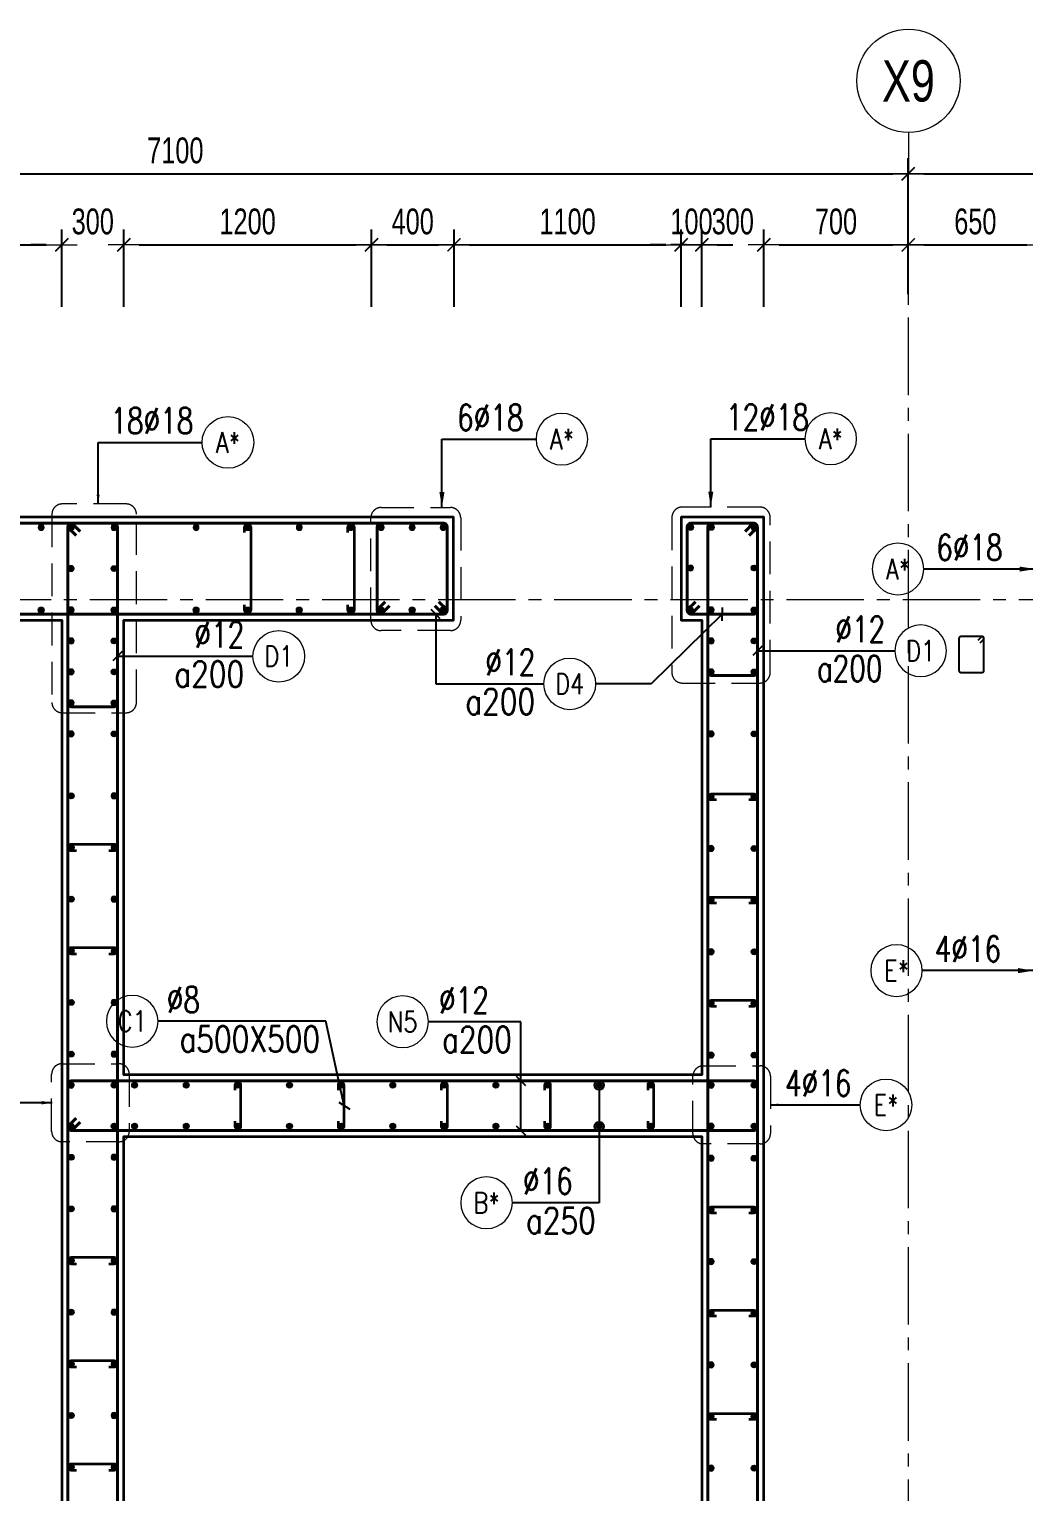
# Model space of a CAD drawing. Header units: millimetres. Extents: x 988833 to 1318015, y -9365 to 47591.
# Drawn here: x 1011726 to 1016543, y 8167 to 15248 of the extents above; entities that cross this region are included whole.
import ezdxf
from ezdxf.enums import TextEntityAlignment as Align

# ---------------------------------------------------------------- set-up
doc = ezdxf.new("R2010")
doc.units = ezdxf.units.MM
doc.header["$MEASUREMENT"] = 0
doc.linetypes.add('HIDDEN2', pattern=[4.7625, 3.175, -1.5875])
doc.linetypes.add('OF_Grid_1$0$CENTER2', pattern=[1.125, 0.75, -0.125, 0.125, -0.125])
doc.layers.get('0').update_dxf_attribs({"lineweight": 20})
doc.layers.get('Defpoints').update_dxf_attribs({"color": 151, "lineweight": 9})
for name, color, linetype, lineweight in [('KC-LEADER', 153, 'Continuous', 18), ('KC-THEP', 6, 'Continuous', 40), ('NDC_S_DIM', 1, 'Continuous', 15), ('NDC_S_HIDDEN', 8, 'HIDDEN2', 13), ('NDC_S_LEADER', 1, 'Continuous', 15), ('NDC_S_REBAR', 4, 'Continuous', 35), ('NDC_S_STIRRUP', 4, 'Continuous', 40), ('NDC_S_VN TEXT', 7, 'Continuous', 20), ('NDC_S_WALL', 6, 'Continuous', 35), ('OF_Grid_1$0$NDC_S_AXIS', 5, 'OF_Grid_1$0$CENTER2', 13), ('OF_Grid_1$0$NDC_S_SYMBOL', 1, 'Continuous', 15), ('OF_Grid_1$0$NDC_S_TEXT SYMBOL', 7, 'Continuous', 20)]:
    doc.layers.add(name, color=color, linetype=linetype, lineweight=lineweight)
doc.layers.add('Ligature', color=1, linetype='Continuous')
doc.styles.add('NDC_ARIAL', font='arial.ttf', dxfattribs={"width": 0.85})
doc.styles.add('NDC_DIM', font='', dxfattribs={"width": 0.75})
doc.styles.add('NDC_EN TXT', font='romans.shx', dxfattribs={"width": 0.8})
doc.styles.add('OF_Grid_1$0$NDC_ANNO', font='', dxfattribs={"width": 0.8})
doc.styles.get('NDC_DIM').set_extended_font_data('Dotum')
doc.styles.get('OF_Grid_1$0$NDC_ANNO').set_extended_font_data('Dotum')
doc.dimstyles.new('NDC_1-50', dxfattribs={"dimscale": 50, "dimtxt": 2.5, "dimasz": 1, "dimexe": 1.5, "dimexo": 0, "dimgap": 0.8, "dimtad": 1, "dimdec": 0, "dimdsep": 46, "dimtxsty": 'NDC_ARIAL', "dimblk": 'DIMMARK', "dimcen": 49999.938995, "dimdle": 1.5, "dimclrd": 1, "dimclre": 1, "dimclrt": 3, "dimadec": 0, "dimazin": 0, "dimtfac": 1, "dimtdec": 0, "dimtix": 1, "dimtmove": 2, "dimatfit": 3, "dimfxl": 1, "dimarcsym": 0})
doc.dimstyles.new('NDC_dim_25', dxfattribs={"dimscale": 25, "dimtxt": 2.5, "dimasz": 1.5, "dimexe": 1.5, "dimexo": 2.5, "dimgap": 1, "dimtad": 1, "dimdec": 0, "dimzin": 0, "dimdsep": 46, "dimtxsty": 'NDC_DIM', "dimblk": 'DIMMARK', "dimcen": 0.09, "dimdle": 1.2, "dimclrd": 1, "dimclre": 1, "dimclrt": 3, "dimadec": 0, "dimazin": 0, "dimtfac": 1, "dimtdec": 0, "dimtix": 1, "dimtofl": 0, "dimtmove": 0, "dimatfit": 3, "dimfxl": 6, "dimfxlon": 1, "dimtolj": 1, "dimtzin": 0, "dimarcsym": 0})
doc.dimstyles.new('NDC_dim_30', dxfattribs={"dimscale": 30, "dimtxt": 2.5, "dimasz": 1.5, "dimexe": 1.5, "dimexo": 2.5, "dimgap": 1, "dimtad": 1, "dimdec": 0, "dimzin": 0, "dimdsep": 46, "dimtxsty": 'NDC_DIM', "dimblk": 'DIMMARK', "dimcen": 0.09, "dimdle": 1.2, "dimclrd": 1, "dimclre": 1, "dimclrt": 3, "dimadec": 0, "dimazin": 0, "dimtfac": 1, "dimtdec": 0, "dimtix": 1, "dimtofl": 0, "dimtmove": 0, "dimatfit": 3, "dimfxl": 6, "dimfxlon": 1, "dimtolj": 1, "dimtzin": 0, "dimarcsym": 0})
doc.dimstyles.new('NDC_dim_50', dxfattribs={"dimscale": 50, "dimtxt": 2.5, "dimasz": 1.5, "dimexe": 1.5, "dimexo": 2.5, "dimgap": 1, "dimtad": 1, "dimdec": 0, "dimzin": 0, "dimdsep": 46, "dimtxsty": 'NDC_DIM', "dimblk": 'DIMMARK', "dimcen": 0.09, "dimdle": 1.2, "dimclrd": 1, "dimclre": 1, "dimclrt": 3, "dimadec": 0, "dimazin": 0, "dimtfac": 1, "dimtdec": 0, "dimtix": 1, "dimtofl": 0, "dimtmove": 0, "dimatfit": 3, "dimfxl": 6, "dimfxlon": 1, "dimtolj": 1, "dimtzin": 0, "dimarcsym": 0})

# ---------------------------------------------------------------- blocks, each defined once
blk = doc.blocks.new('THEP')
at = {"layer": 'KC-LEADER', "color": 6}
blk.add_circle((0, 0), 14, dxfattribs=at)
at = {"layer": 'KC-THEP'}
for p, q in [((-14, 0), (14, 0)), ((9.9, 9.9), (-9.9, -9.9)), ((-9.9, 9.9), (9.9, -9.9)), ((0, 14), (0, -14))]:
    blk.add_line(p, q, dxfattribs=at)
blk = doc.blocks.new('*U58')
at = {"layer": 'KC-THEP', "rotation": 9.66856443638095}
for p in [(0, 99.3), (0, -99.3)]:
    blk.add_blockref('THEP', p, dxfattribs=at)
blk = doc.blocks.new('*U59')
at = {"layer": 'NDC_S_HIDDEN', "color": 0, "linetype": 'ByBlock', "lineweight": -2, "transparency": 16777216}
for p in [(0, 0), (250, 0), (500, 0), (750, 0), (1000, 0), (1250, 0), (1500, 0), (1750, 0), (2000, 0), (2250, 0), (2500, 0)]:
    blk.add_blockref('*U58', p, dxfattribs=at)
blk = doc.blocks.new('*U64')
at = {"layer": 'NDC_S_REBAR'}
blk.add_lwpolyline([(-15, -75), (-15, -100, 1), (15, -100), (15, 100, 1), (-15, 100), (-15, 75)], format="xyb", dxfattribs=at)
blk = doc.blocks.new('*U65')
at = {"layer": 'NDC_S_HIDDEN', "color": 0, "linetype": 'ByBlock', "lineweight": -2, "transparency": 16777216}
for p in [(0, 0), (500, 0), (1000, 0), (1500, 0), (2000, 0)]:
    blk.add_blockref('*U64', p, dxfattribs=at)
blk = doc.blocks.new('DIMMARK')
at = {"layer": 'NDC_S_DIM', "color": 1}
blk.add_line((-1.5, 0), (1, 0), dxfattribs=at)
at = {"layer": 'NDC_S_DIM', "color": 2, "const_width": 0.1}
blk.add_lwpolyline([(-0.424, -0.424), (0.424, 0.424)], dxfattribs=at)
blk = doc.blocks.new('*U9')
blk.add_circle((2.5, 0), 2.5)
at = {"layer": 'NDC_S_VN TEXT', "color": 3, "style": 'NDC_EN TXT', "width": 0.75}
blk.add_attdef('DK2', text='', height=2.5, dxfattribs=at).set_placement((-0.85, 0.85), align=Align.RIGHT)
at = {"layer": 'NDC_S_VN TEXT', "color": 7, "style": 'NDC_EN TXT', "width": 0.8}
blk.add_attdef('SH3', text='', height=2, dxfattribs=at).set_placement((2.5, 0), align=Align.MIDDLE)
blk = doc.blocks.new('*U10')
blk.add_circle((2.5, 0), 2.5)
at = {"layer": 'NDC_S_VN TEXT', "color": 3, "style": 'NDC_EN TXT'}
for tag, width, p in [('DK2', 0.75, (-0.85, 0.85)), ('KC2', 0.8, (-0.85, -2.97))]:
    blk.add_attdef(tag, text='', height=2.5, dxfattribs=dict(at, width=width)).set_placement(p, align=Align.RIGHT)
at = {"layer": 'NDC_S_VN TEXT', "color": 7, "style": 'NDC_EN TXT', "width": 0.8}
blk.add_attdef('SH3', text='', height=2, dxfattribs=at).set_placement((2.5, 0), align=Align.MIDDLE)
blk = doc.blocks.new('*U13')
blk.add_circle((-2.5, 0), 2.5)
at = {"layer": 'NDC_S_VN TEXT', "color": 3, "style": 'NDC_EN TXT', "width": 0.75}
blk.add_attdef('DK1', (0.5, 0.85), '', height=2.5, dxfattribs=at)
at = {"layer": 'NDC_S_VN TEXT', "color": 7, "style": 'NDC_EN TXT', "width": 0.8}
blk.add_attdef('SH2', text='', height=2, dxfattribs=at).set_placement((-2.5, 0), align=Align.MIDDLE)
blk = doc.blocks.new('*U11')
blk.add_circle((-2.5, 0), 2.5)
at = {"layer": 'NDC_S_VN TEXT', "color": 3, "style": 'NDC_EN TXT', "width": 0.75}
for tag, p in [('DK1', (0.5, 0.85)), ('KC1', (0.5, -2.97))]:
    blk.add_attdef(tag, p, '', height=2.5, dxfattribs=at)
at = {"layer": 'NDC_S_VN TEXT', "color": 7, "style": 'NDC_EN TXT', "width": 0.8}
blk.add_attdef('SH2', text='', height=2, dxfattribs=at).set_placement((-2.5, 0), align=Align.MIDDLE)
blk = doc.blocks.new('*D307')
at = {"layer": 'Defpoints', "color": 0, "ltscale": 200, "transparency": 16777216}
for p in [(1011883.4, 14204.1), (1011883.4, 12386.3), (1009673.3, 12200.2)]:
    blk.add_point(p, dxfattribs=at)
at = {"layer": 'NDC_S_DIM', "color": 1, "lineweight": -2, "ltscale": 200, "transparency": 16777216}
for p, q in [((1009673.3, 13904.1), (1009673.3, 14279.1)), ((1011883.4, 13904.1), (1011883.4, 14279.1)), ((1009748.3, 14204.1), (1011808.4, 14204.1))]:
    blk.add_line(p, q, dxfattribs=at)
at = {"layer": 'NDC_S_DIM', "color": 1, "lineweight": -2, "ltscale": 200, "transparency": 16777216, "xscale": 75, "yscale": 75, "zscale": 75, "rotation": 180}
blk.add_blockref('DIMMARK', (1009673.3, 14204.1), dxfattribs=at)
at = {"layer": 'NDC_S_DIM', "color": 1, "lineweight": -2, "ltscale": 200, "transparency": 16777216, "xscale": 75, "yscale": 75, "zscale": 75}
blk.add_blockref('DIMMARK', (1011883.4, 14204.1), dxfattribs=at)
at = {"layer": 'NDC_S_DIM', "color": 3, "ltscale": 200, "transparency": 16777216, "insert": (1010778.4, 14316.7), "char_height": 125, "attachment_point": 5, "style": 'NDC_DIM'}
blk.add_mtext('\\A1;2210', dxfattribs=at)
blk = doc.blocks.new('*D308')
at = {"layer": 'Defpoints', "color": 0, "ltscale": 200, "transparency": 16777216}
for p in [(1012183.4, 14204.1), (1011883.4, 12386.3), (1012183.4, 12386.3)]:
    blk.add_point(p, dxfattribs=at)
at = {"layer": 'NDC_S_DIM', "color": 1, "lineweight": -2, "ltscale": 200, "transparency": 16777216}
for p, q in [((1011883.4, 13904.1), (1011883.4, 14279.1)), ((1012183.4, 13904.1), (1012183.4, 14279.1)), ((1011808.4, 14204.1), (1011733.4, 14204.1)), ((1012258.4, 14204.1), (1012333.4, 14204.1))]:
    blk.add_line(p, q, dxfattribs=at)
at = {"layer": 'NDC_S_DIM', "color": 1, "lineweight": -2, "ltscale": 200, "transparency": 16777216, "xscale": 75, "yscale": 75, "zscale": 75}
blk.add_blockref('DIMMARK', (1011883.4, 14204.1), dxfattribs=at)
at = {"layer": 'NDC_S_DIM', "color": 1, "lineweight": -2, "ltscale": 200, "transparency": 16777216, "xscale": 75, "yscale": 75, "zscale": 75, "rotation": 180}
blk.add_blockref('DIMMARK', (1012183.4, 14204.1), dxfattribs=at)
at = {"layer": 'NDC_S_DIM', "color": 3, "ltscale": 200, "transparency": 16777216, "insert": (1012033.4, 14316.7), "char_height": 125, "attachment_point": 5, "style": 'NDC_DIM'}
blk.add_mtext('\\A1;300', dxfattribs=at)
blk = doc.blocks.new('*D309')
at = {"layer": 'Defpoints', "color": 0, "ltscale": 200, "transparency": 16777216}
for p in [(1013383.1, 14204.1), (1013383.1, 12672.1), (1012183.4, 12386.3)]:
    blk.add_point(p, dxfattribs=at)
at = {"layer": 'NDC_S_DIM', "color": 1, "lineweight": -2, "ltscale": 200, "transparency": 16777216}
for p, q in [((1012183.4, 13904.1), (1012183.4, 14279.1)), ((1013383.1, 13904.1), (1013383.1, 14279.1)), ((1012258.4, 14204.1), (1013308.1, 14204.1))]:
    blk.add_line(p, q, dxfattribs=at)
at = {"layer": 'NDC_S_DIM', "color": 1, "lineweight": -2, "ltscale": 200, "transparency": 16777216, "xscale": 75, "yscale": 75, "zscale": 75, "rotation": 180}
blk.add_blockref('DIMMARK', (1012183.4, 14204.1), dxfattribs=at)
at = {"layer": 'NDC_S_DIM', "color": 1, "lineweight": -2, "ltscale": 200, "transparency": 16777216, "xscale": 75, "yscale": 75, "zscale": 75}
blk.add_blockref('DIMMARK', (1013383.1, 14204.1), dxfattribs=at)
at = {"layer": 'NDC_S_DIM', "color": 3, "ltscale": 200, "transparency": 16777216, "insert": (1012783.3, 14316.7), "char_height": 125, "attachment_point": 5, "style": 'NDC_DIM'}
blk.add_mtext('\\A1;1200', dxfattribs=at)
blk = doc.blocks.new('*D310')
at = {"layer": 'Defpoints', "color": 0, "ltscale": 200, "transparency": 16777216}
for p in [(1013783.1, 14204.1), (1013383.1, 12672.1), (1013783.1, 12636.3)]:
    blk.add_point(p, dxfattribs=at)
at = {"layer": 'NDC_S_DIM', "color": 1, "lineweight": -2, "ltscale": 200, "transparency": 16777216}
for p, q in [((1013383.1, 13904.1), (1013383.1, 14279.1)), ((1013783.1, 13904.1), (1013783.1, 14279.1)), ((1013458.1, 14204.1), (1013708.1, 14204.1))]:
    blk.add_line(p, q, dxfattribs=at)
at = {"layer": 'NDC_S_DIM', "color": 1, "lineweight": -2, "ltscale": 200, "transparency": 16777216, "xscale": 75, "yscale": 75, "zscale": 75, "rotation": 180}
blk.add_blockref('DIMMARK', (1013383.1, 14204.1), dxfattribs=at)
at = {"layer": 'NDC_S_DIM', "color": 1, "lineweight": -2, "ltscale": 200, "transparency": 16777216, "xscale": 75, "yscale": 75, "zscale": 75}
blk.add_blockref('DIMMARK', (1013783.1, 14204.1), dxfattribs=at)
at = {"layer": 'NDC_S_DIM', "color": 3, "ltscale": 200, "transparency": 16777216, "insert": (1013583.1, 14316.7), "char_height": 125, "attachment_point": 5, "style": 'NDC_DIM'}
blk.add_mtext('\\A1;400', dxfattribs=at)
blk = doc.blocks.new('*D311')
at = {"layer": 'Defpoints', "color": 0, "ltscale": 200, "transparency": 16777216}
for p in [(1014883.4, 14204.1), (1013783.1, 12636.3), (1014883.4, 12529.6)]:
    blk.add_point(p, dxfattribs=at)
at = {"layer": 'NDC_S_DIM', "color": 1, "lineweight": -2, "ltscale": 200, "transparency": 16777216}
for p, q in [((1013783.1, 13904.1), (1013783.1, 14279.1)), ((1014883.4, 13904.1), (1014883.4, 14279.1)), ((1013858.1, 14204.1), (1014808.4, 14204.1))]:
    blk.add_line(p, q, dxfattribs=at)
at = {"layer": 'NDC_S_DIM', "color": 1, "lineweight": -2, "ltscale": 200, "transparency": 16777216, "xscale": 75, "yscale": 75, "zscale": 75, "rotation": 180}
blk.add_blockref('DIMMARK', (1013783.1, 14204.1), dxfattribs=at)
at = {"layer": 'NDC_S_DIM', "color": 1, "lineweight": -2, "ltscale": 200, "transparency": 16777216, "xscale": 75, "yscale": 75, "zscale": 75}
blk.add_blockref('DIMMARK', (1014883.4, 14204.1), dxfattribs=at)
at = {"layer": 'NDC_S_DIM', "color": 3, "ltscale": 200, "transparency": 16777216, "insert": (1014333.3, 14316.7), "char_height": 125, "attachment_point": 5, "style": 'NDC_DIM'}
blk.add_mtext('\\A1;1100', dxfattribs=at)
blk = doc.blocks.new('*D312')
at = {"layer": 'Defpoints', "color": 0, "ltscale": 200, "transparency": 16777216}
for p in [(1014983.4, 14204.1), (1014883.4, 12529.6), (1014983.4, 12386.3)]:
    blk.add_point(p, dxfattribs=at)
at = {"layer": 'NDC_S_DIM', "color": 1, "lineweight": -2, "ltscale": 200, "transparency": 16777216}
for p, q in [((1014883.4, 13904.1), (1014883.4, 14279.1)), ((1014983.4, 13904.1), (1014983.4, 14279.1)), ((1014808.4, 14204.1), (1014733.4, 14204.1)), ((1015058.4, 14204.1), (1015133.4, 14204.1))]:
    blk.add_line(p, q, dxfattribs=at)
at = {"layer": 'NDC_S_DIM', "color": 1, "lineweight": -2, "ltscale": 200, "transparency": 16777216, "xscale": 75, "yscale": 75, "zscale": 75}
blk.add_blockref('DIMMARK', (1014883.4, 14204.1), dxfattribs=at)
at = {"layer": 'NDC_S_DIM', "color": 1, "lineweight": -2, "ltscale": 200, "transparency": 16777216, "xscale": 75, "yscale": 75, "zscale": 75, "rotation": 180}
blk.add_blockref('DIMMARK', (1014983.4, 14204.1), dxfattribs=at)
at = {"layer": 'NDC_S_DIM', "color": 3, "ltscale": 200, "transparency": 16777216, "insert": (1014933.4, 14316.7), "char_height": 125, "attachment_point": 5, "style": 'NDC_DIM'}
blk.add_mtext('\\A1;100', dxfattribs=at)
blk = doc.blocks.new('*D313')
at = {"layer": 'Defpoints', "color": 0, "ltscale": 200, "transparency": 16777216}
for p in [(1015283.4, 14204.1), (1014983.4, 12386.3), (1015283.4, 12386.3)]:
    blk.add_point(p, dxfattribs=at)
at = {"layer": 'NDC_S_DIM', "color": 1, "lineweight": -2, "ltscale": 200, "transparency": 16777216}
for p, q in [((1014983.4, 13904.1), (1014983.4, 14279.1)), ((1015283.4, 13904.1), (1015283.4, 14279.1)), ((1014908.4, 14204.1), (1014833.4, 14204.1)), ((1015358.4, 14204.1), (1015433.4, 14204.1))]:
    blk.add_line(p, q, dxfattribs=at)
at = {"layer": 'NDC_S_DIM', "color": 1, "lineweight": -2, "ltscale": 200, "transparency": 16777216, "xscale": 75, "yscale": 75, "zscale": 75}
blk.add_blockref('DIMMARK', (1014983.4, 14204.1), dxfattribs=at)
at = {"layer": 'NDC_S_DIM', "color": 1, "lineweight": -2, "ltscale": 200, "transparency": 16777216, "xscale": 75, "yscale": 75, "zscale": 75, "rotation": 180}
blk.add_blockref('DIMMARK', (1015283.4, 14204.1), dxfattribs=at)
at = {"layer": 'NDC_S_DIM', "color": 3, "ltscale": 200, "transparency": 16777216, "insert": (1015133.4, 14316.7), "char_height": 125, "attachment_point": 5, "style": 'NDC_DIM'}
blk.add_mtext('\\A1;300', dxfattribs=at)
blk = doc.blocks.new('*D321')
at = {"layer": 'Defpoints', "color": 0, "ltscale": 200, "transparency": 16777216}
for p in [(1015983.2, 14548.1), (1015983.2, 13840.4), (1008883.4, 13745.1)]:
    blk.add_point(p, dxfattribs=at)
at = {"layer": 'NDC_S_DIM', "color": 1, "lineweight": -2, "ltscale": 200, "transparency": 16777216}
for p, q in [((1008883.4, 14248.1), (1008883.4, 14623.1)), ((1015983.2, 14248.1), (1015983.2, 14623.1)), ((1008958.4, 14548.1), (1015908.2, 14548.1))]:
    blk.add_line(p, q, dxfattribs=at)
at = {"layer": 'NDC_S_DIM', "color": 1, "lineweight": -2, "ltscale": 200, "transparency": 16777216, "xscale": 75, "yscale": 75, "zscale": 75, "rotation": 180}
blk.add_blockref('DIMMARK', (1008883.4, 14548.1), dxfattribs=at)
at = {"layer": 'NDC_S_DIM', "color": 1, "lineweight": -2, "ltscale": 200, "transparency": 16777216, "xscale": 75, "yscale": 75, "zscale": 75}
blk.add_blockref('DIMMARK', (1015983.2, 14548.1), dxfattribs=at)
at = {"layer": 'NDC_S_DIM', "color": 3, "ltscale": 200, "transparency": 16777216, "insert": (1012433.3, 14660.6), "char_height": 125, "attachment_point": 5, "style": 'NDC_DIM'}
blk.add_mtext('\\A1;7100', dxfattribs=at)
blk = doc.blocks.new('*U56')
at = {"layer": 'OF_Grid_1$0$NDC_S_SYMBOL'}
blk.add_line((0, 5), (0, 9), dxfattribs=at)
blk.add_circle((0, 0), 5, dxfattribs=at)
at = {"layer": 'OF_Grid_1$0$NDC_S_TEXT SYMBOL', "color": 7, "style": 'OF_Grid_1$0$NDC_ANNO', "width": 0.8}
blk.add_attdef('GRID', text='', height=4, dxfattribs=at).set_placement((0, 0), align=Align.MIDDLE)
blk = doc.blocks.new('*D325')
at = {"layer": 'Defpoints', "color": 0, "ltscale": 200, "transparency": 16777216}
for p in [(1015983.2, 14204.1), (1015983.2, 13840.4), (1015283.4, 12386.3)]:
    blk.add_point(p, dxfattribs=at)
at = {"layer": 'NDC_S_DIM', "color": 1, "lineweight": -2, "ltscale": 200, "transparency": 16777216}
for p, q in [((1015283.4, 13904.1), (1015283.4, 14279.1)), ((1015983.2, 13965.4), (1015983.2, 14279.1)), ((1015358.4, 14204.1), (1015908.2, 14204.1))]:
    blk.add_line(p, q, dxfattribs=at)
at = {"layer": 'NDC_S_DIM', "color": 1, "lineweight": -2, "ltscale": 200, "transparency": 16777216, "xscale": 75, "yscale": 75, "zscale": 75, "rotation": 180}
blk.add_blockref('DIMMARK', (1015283.4, 14204.1), dxfattribs=at)
at = {"layer": 'NDC_S_DIM', "color": 1, "lineweight": -2, "ltscale": 200, "transparency": 16777216, "xscale": 75, "yscale": 75, "zscale": 75}
blk.add_blockref('DIMMARK', (1015983.2, 14204.1), dxfattribs=at)
at = {"layer": 'NDC_S_DIM', "color": 3, "ltscale": 200, "transparency": 16777216, "insert": (1015633.3, 14316.7), "char_height": 125, "attachment_point": 5, "style": 'NDC_DIM'}
blk.add_mtext('\\A1;700', dxfattribs=at)
blk = doc.blocks.new('*D326')
at = {"layer": 'Defpoints', "color": 0, "ltscale": 200, "transparency": 16777216}
for p in [(1016633.4, 14204.1), (1016633.4, 13910.7), (1015983.2, 13840.4)]:
    blk.add_point(p, dxfattribs=at)
at = {"layer": 'NDC_S_DIM', "color": 1, "lineweight": -2, "ltscale": 200, "transparency": 16777216}
for p, q in [((1015983.2, 13965.4), (1015983.2, 14279.1)), ((1016633.4, 14035.7), (1016633.4, 14279.1)), ((1016058.2, 14204.1), (1016558.4, 14204.1))]:
    blk.add_line(p, q, dxfattribs=at)
at = {"layer": 'NDC_S_DIM', "color": 1, "lineweight": -2, "ltscale": 200, "transparency": 16777216, "xscale": 75, "yscale": 75, "zscale": 75, "rotation": 180}
blk.add_blockref('DIMMARK', (1015983.2, 14204.1), dxfattribs=at)
at = {"layer": 'NDC_S_DIM', "color": 1, "lineweight": -2, "ltscale": 200, "transparency": 16777216, "xscale": 75, "yscale": 75, "zscale": 75}
blk.add_blockref('DIMMARK', (1016633.4, 14204.1), dxfattribs=at)
at = {"layer": 'NDC_S_DIM', "color": 3, "ltscale": 200, "transparency": 16777216, "insert": (1016308.3, 14316.7), "char_height": 125, "attachment_point": 5, "style": 'NDC_DIM'}
blk.add_mtext('\\A1;650', dxfattribs=at)
blk = doc.blocks.new('*D327')
at = {"layer": 'Defpoints', "color": 0, "ltscale": 200, "transparency": 16777216}
for p in [(1021283.2, 14548.1), (1015983.2, 13840.4), (1021283.2, 12886.3)]:
    blk.add_point(p, dxfattribs=at)
at = {"layer": 'NDC_S_DIM', "color": 1, "lineweight": -2, "ltscale": 200, "transparency": 16777216}
for p, q in [((1015983.2, 14248.1), (1015983.2, 14623.1)), ((1021283.2, 14248.1), (1021283.2, 14623.1)), ((1016058.2, 14548.1), (1021208.2, 14548.1))]:
    blk.add_line(p, q, dxfattribs=at)
at = {"layer": 'NDC_S_DIM', "color": 1, "lineweight": -2, "ltscale": 200, "transparency": 16777216, "xscale": 75, "yscale": 75, "zscale": 75, "rotation": 180}
blk.add_blockref('DIMMARK', (1015983.2, 14548.1), dxfattribs=at)
at = {"layer": 'NDC_S_DIM', "color": 1, "lineweight": -2, "ltscale": 200, "transparency": 16777216, "xscale": 75, "yscale": 75, "zscale": 75}
blk.add_blockref('DIMMARK', (1021283.2, 14548.1), dxfattribs=at)
at = {"layer": 'NDC_S_DIM', "color": 3, "ltscale": 200, "transparency": 16777216, "insert": (1018633.2, 14660.6), "char_height": 125, "attachment_point": 5, "style": 'NDC_DIM'}
blk.add_mtext('\\A1;5300', dxfattribs=at)

msp = doc.modelspace()

# ---------------------------------------------------------------- linework, layer by layer
at = {"layer": 'Ligature'}
msp.add_lwpolyline([(1016331.5, 12277.7), (1016347.5, 12293.7, 0.668179), (1016341.7, 12307.6), (1016237.1, 12307.6, 0.414214), (1016228.9, 12299.5), (1016228.9, 12142.4, 0.414214), (1016237.1, 12134.2), (1016341.7, 12134.2, 0.414214), (1016349.9, 12142.4), (1016349.9, 12299.5, 0.668179), (1016335.9, 12305.3), (1016320, 12289.3)], format="xyb", dxfattribs=at)
at = {"layer": 'NDC_S_HIDDEN', "ltscale": 50}
for points in [[(1012195, 12949.7), (1011885.6, 12949.7, 0.414214), (1011835.6, 12899.7), (1011835.6, 11988.8, 0.414214), (1011885.6, 11938.8), (1012195, 11938.8, 0.414214), (1012245, 11988.8), (1012245, 12899.7, 0.414214)], [(1013430.3, 12932.5), (1013765.5, 12932.5, -0.414214), (1013815.5, 12882.5), (1013815.5, 12386.3, -0.414214), (1013765.5, 12336.3), (1013430.3, 12336.3, -0.414214), (1013380.3, 12386.3), (1013380.3, 12882.5, -0.414214)], [(1015264.5, 12934.5), (1014888.5, 12934.5, 0.414214), (1014838.5, 12884.5), (1014838.5, 12132.7, 0.414214), (1014888.5, 12082.7), (1015264.5, 12082.7, 0.414214), (1015314.5, 12132.7), (1015314.5, 12884.5, 0.414214)], [(1011884.2, 10239.2), (1012160.1, 10239.2, -0.414214), (1012210.1, 10189.2), (1012210.1, 9911.7, -0.414214), (1012160.1, 9861.7), (1011884.2, 9861.7, -0.414214), (1011834.2, 9911.7), (1011834.2, 10189.2, -0.414214)], [(1014990.2, 10229), (1015266, 10229, -0.414214), (1015316, 10179), (1015316, 9901.4, -0.414214), (1015266, 9851.4), (1014990.2, 9851.4, -0.414214), (1014940.2, 9901.4), (1014940.2, 10179, -0.414214)]]:
    msp.add_lwpolyline(points, format="xyb", close=True, dxfattribs=at)
at = {"layer": 'NDC_S_REBAR'}
for points in [[(1012768.8, 12811.3), (1012768.8, 12836.3, -1), (1012798.8, 12836.3), (1012798.8, 12436.3, -1), (1012768.8, 12436.3), (1012768.8, 12461.3)], [(1013268.8, 12811.3), (1013268.8, 12836.3, -1), (1013298.8, 12836.3), (1013298.8, 12436.3, -1), (1013268.8, 12436.3), (1013268.8, 12461.3)], [(1015054.1, 11516.4), (1015029.1, 11516.4, -1), (1015029.1, 11546.4), (1015236.2, 11546.4, -1), (1015236.2, 11516.4), (1015211.2, 11516.4)], [(1012111.2, 11271.3), (1012136.2, 11271.3, 1), (1012136.2, 11301.3), (1011929.1, 11301.3, 1), (1011929.1, 11271.3), (1011954.1, 11271.3)], [(1015054.1, 11016.4), (1015029.1, 11016.4, -1), (1015029.1, 11046.4), (1015236.2, 11046.4, -1), (1015236.2, 11016.4), (1015211.2, 11016.4)], [(1012111.2, 10771.3), (1012136.2, 10771.3, 1), (1012136.2, 10801.3), (1011929.1, 10801.3, 1), (1011929.1, 10771.3), (1011954.1, 10771.3)], [(1015054.1, 10516.4), (1015029.1, 10516.4, -1), (1015029.1, 10546.4), (1015236.2, 10546.4, -1), (1015236.2, 10516.4), (1015211.2, 10516.4)], [(1015054.1, 9516.4), (1015029.1, 9516.4, -1), (1015029.1, 9546.4), (1015236.2, 9546.4, -1), (1015236.2, 9516.4), (1015211.2, 9516.4)], [(1012111.2, 9271.3), (1012136.2, 9271.3, 1), (1012136.2, 9301.3), (1011929.1, 9301.3, 1), (1011929.1, 9271.3), (1011954.1, 9271.3)], [(1015054.1, 9016.4), (1015029.1, 9016.4, -1), (1015029.1, 9046.4), (1015236.2, 9046.4, -1), (1015236.2, 9016.4), (1015211.2, 9016.4)], [(1012111.2, 8771.3), (1012136.2, 8771.3, 1), (1012136.2, 8801.3), (1011929.1, 8801.3, 1), (1011929.1, 8771.3), (1011954.1, 8771.3)], [(1015054.1, 8516.4), (1015029.1, 8516.4, -1), (1015029.1, 8546.4), (1015236.2, 8546.4, -1), (1015236.2, 8516.4), (1015211.2, 8516.4)], [(1012111.2, 8271.3), (1012136.2, 8271.3, 1), (1012136.2, 8301.3), (1011929.1, 8301.3, 1), (1011929.1, 8271.3), (1011954.1, 8271.3)]]:
    msp.add_lwpolyline(points, format="xyb", dxfattribs=at)
at = {"layer": 'NDC_S_STIRRUP'}
for points in [[(1013690.3, 12456.3), (1013730.3, 12416.3, 0.414214), (1013750.3, 12436.3), (1013750.3, 12836.3, 0.414214), (1013730.3, 12856.3), (1008932.6, 12856.3, 0.414214), (1008912.6, 12836.3), (1008912.6, 12436.3, 0.414214), (1008932.6, 12416.3), (1013730.3, 12416.3, 0.414214), (1013750.3, 12436.3), (1013710.3, 12476.3)], [(1011952.6, 576.3), (1011912.6, 536.3, 0.414214), (1011932.6, 516.3), (1012132.6, 516.3, 0.414214), (1012152.6, 536.3), (1012152.6, 12836.3, 0.414214), (1012132.6, 12856.3), (1011932.6, 12856.3, 0.414214), (1011912.6, 12836.3), (1011912.6, 536.3, 0.414214), (1011932.6, 516.3), (1011972.6, 556.3)], [(1011952.6, 12796.3), (1011912.6, 12836.3, -0.414214), (1011932.6, 12856.3), (1012132.6, 12856.3, -0.414214), (1012152.6, 12836.3), (1012152.6, 11987.7, -0.414214), (1012132.6, 11967.7), (1011932.6, 11967.7, -0.414214), (1011912.6, 11987.7), (1011912.6, 12836.3, -0.414214), (1011932.6, 12856.3), (1011972.6, 12816.3)], [(1013450.3, 12476.3), (1013410.3, 12436.3, 0.414214), (1013430.3, 12416.3), (1013730.3, 12416.3, 0.414214), (1013750.3, 12436.3), (1013750.3, 12836.3, 0.414214), (1013730.3, 12856.3), (1013430.3, 12856.3, 0.414214), (1013410.3, 12836.3), (1013410.3, 12436.3, 0.414214), (1013430.3, 12416.3), (1013470.3, 12456.3)], [(1014972.6, 12456.3), (1014932.6, 12416.3, -0.414214), (1014912.6, 12436.3), (1014912.6, 12836.3, -0.414214), (1014932.6, 12856.3), (1015232.6, 12856.3, -0.414214), (1015252.6, 12836.3), (1015252.6, 12436.3, -0.414214), (1015232.6, 12416.3), (1014932.6, 12416.3, -0.414214), (1014912.6, 12436.3), (1014952.6, 12476.3)], [(1015212.6, 12796.3), (1015252.6, 12836.3, 0.414214), (1015232.6, 12856.3), (1015032.6, 12856.3, 0.414214), (1015012.6, 12836.3), (1015012.6, 12138.9, 0.414214), (1015032.6, 12118.9), (1015232.6, 12118.9, 0.414214), (1015252.6, 12138.9), (1015252.6, 12836.3, 0.414214), (1015232.6, 12856.3), (1015192.6, 12816.3)], [(1015212.6, 576.3), (1015252.6, 536.3, -0.414214), (1015232.6, 516.3), (1015032.6, 516.3, -0.414214), (1015012.6, 536.3), (1015012.6, 12836.3, -0.414214), (1015032.6, 12856.3), (1015232.6, 12856.3, -0.414214), (1015252.6, 12836.3), (1015252.6, 536.3, -0.414214), (1015232.6, 516.3), (1015192.6, 556.3)], [(1011972.6, 9956.3), (1011932.6, 9916.3, -0.414214), (1011912.6, 9936.3), (1011912.6, 10136.3, -0.414214), (1011932.6, 10156.3), (1015232.6, 10156.3, -0.414214), (1015252.6, 10136.3), (1015252.6, 9936.3, -0.414358), (1015232.6, 9916.3), (1011932.6, 9916.3, -0.414214), (1011912.6, 9936.3), (1011952.6, 9976.3)]]:
    msp.add_lwpolyline(points, format="xyb", dxfattribs=at)
at = {"layer": 'NDC_S_WALL'}
for points in [[(1015283.4, 3486.3), (1015283.4, 12886.3), (1015283.4, 12886.3), (1014883.4, 12886.3), (1014883.4, 12886.3), (1014883.4, 12386.3), (1014883.4, 12386.3), (1014983.4, 12386.3), (1014983.4, 10186.3), (1012183.4, 10186.3), (1012183.4, 12386.3), (1012183.4, 12386.3), (1013781.1, 12386.3), (1013781.1, 12386.3), (1013781.1, 12886.3), (1013781.1, 12886.3), (1008883.4, 12886.3), (1008883.4, 11736.3), (1009183.4, 11736.3), (1009183.4, 12386.3), (1011883.4, 12386.3), (1011883.4, 12386.3), (1011883.4, 986.3)], [(1012183.4, 2836.3), (1012183.4, 9886.3), (1012183.4, 9886.3), (1014983.4, 9886.3), (1014983.4, 486.3)]]:
    msp.add_lwpolyline(points, dxfattribs=at)
at = {"layer": 'OF_Grid_1$0$NDC_S_AXIS', "ltscale": 500}
for p, q in [((1015984.2, -1148.1), (1015984.2, 14548.1)), ((1006956.3, 12486.3), (1022806.6, 12486.3))]:
    msp.add_line(p, q, dxfattribs=at)

# ---------------------------------------------------------------- block references
at = {"layer": 'KC-THEP', "xscale": -1}
for p, rotation in [((1011783.3, 12836.3), 170.331435563619), ((1012136.2, 12836.3), 170.331435563619), ((1012533.8, 12836.3), 170.331435563619), ((1012783.8, 12836.3), 170.331435563619), ((1013033.8, 12836.3), 170.331435563619), ((1013283.8, 12836.3), 170.331435563619), ((1013430.3, 12836.3), 170.331435563619), ((1013580.3, 12836.3), 170.331435563619), ((1013730.3, 12836.3), 170.331435563619), ((1015236.2, 12836.3), 170.331435563619), ((1011929.1, 12636.8), 350.3314355636191), ((1014929.1, 12639.6), 350.3314355636191), ((1011929.1, 12436.3), 350.3314355636191), ((1014929.1, 12436.3), 350.3314355636191), ((1015029.1, 12436.3), 350.3314355636191), ((1011929.1, 12286.3), 350.3314355636191), ((1015029.1, 12286.3), 350.3314355636191), ((1011929.1, 12136.3), 350.3314355636191), ((1015029.1, 12136.3), 350.3314355636191), ((1011929.1, 11986.3), 350.3314355636191), ((1011929.1, 11836.3), 350.3314355636191), ((1015029.1, 11836.3), 350.3314355636191), ((1012136.2, 11536.3), 170.331435563619), ((1015029.1, 11531.4), 350.3314355636191), ((1012136.2, 11286.3), 170.331435563619), ((1015029.1, 11281.4), 350.3314355636191), ((1012136.2, 11036.3), 170.331435563619), ((1015029.1, 11031.4), 350.3314355636191), ((1012136.2, 10786.3), 170.331435563619), ((1015029.1, 10781.4), 350.3314355636191), ((1012136.2, 10536.3), 170.331435563619), ((1015029.1, 10531.4), 350.3314355636191), ((1012136.2, 10286.3), 170.331435563619), ((1015029.1, 10281.4), 350.3314355636191), ((1011929.1, 10135.9), 350.3314355636191), ((1015029.1, 10135.9), 350.3314355636191), ((1011929.1, 9937.3), 350.3314355636191), ((1015029.1, 9937.3), 350.3314355636191), ((1012136.2, 9786.3), 170.331435563619), ((1015029.1, 9781.4), 350.3314355636191), ((1012136.2, 9536.3), 170.331435563619), ((1015029.1, 9531.4), 350.3314355636191), ((1012136.2, 9286.3), 170.331435563619), ((1015029.1, 9281.4), 350.3314355636191), ((1012136.2, 9036.3), 170.331435563619), ((1015029.1, 9031.4), 350.3314355636191), ((1012136.2, 8786.3), 170.331435563619), ((1015029.1, 8781.4), 350.3314355636191), ((1012136.2, 8536.3), 170.331435563619), ((1015029.1, 8531.4), 350.3314355636191), ((1012136.2, 8286.3), 170.331435563619), ((1015029.1, 8281.4), 350.3314355636191)]:
    msp.add_blockref('THEP', p, dxfattribs=dict(at, rotation=rotation))
at = {"layer": 'KC-THEP'}
for p, rotation in [((1011929.1, 12836.3), 189.6685644363809), ((1014929.1, 12836.3), 189.6685644363809), ((1015029.1, 12836.3), 189.6685644363809), ((1012136.2, 12636.8), 9.66856443638095), ((1015236.2, 12639.6), 9.66856443638095), ((1011783.3, 12436.3), 9.66856443638095), ((1012136.2, 12436.3), 9.66856443638095), ((1012533.8, 12436.3), 9.668564436380946), ((1012783.8, 12436.3), 9.668564436380946), ((1013033.8, 12436.3), 9.668564436380946), ((1013283.8, 12436.3), 9.668564436380946), ((1013430.3, 12436.3), 9.668564436380946), ((1013580.3, 12436.3), 9.668564436380946), ((1013730.3, 12436.3), 9.668564436380946), ((1015236.2, 12436.3), 9.66856443638095), ((1012136.2, 12286.3), 9.66856443638095), ((1015236.2, 12286.3), 9.66856443638095), ((1012136.2, 12136.3), 9.66856443638095), ((1015236.2, 12136.3), 9.66856443638095), ((1012136.2, 11986.3), 9.66856443638095), ((1012136.2, 11836.3), 9.66856443638095), ((1015236.2, 11836.3), 9.66856443638095), ((1011929.1, 11536.3), 189.6685644363809), ((1015236.2, 11531.4), 9.66856443638095), ((1011929.1, 11286.3), 189.6685644363809), ((1015236.2, 11281.4), 9.66856443638095), ((1011929.1, 11036.3), 189.6685644363809), ((1015236.2, 11031.4), 9.66856443638095), ((1011929.1, 10786.3), 189.6685644363809), ((1015236.2, 10781.4), 9.66856443638095), ((1011929.1, 10536.3), 189.6685644363809), ((1015236.2, 10531.4), 9.66856443638095), ((1011929.1, 10286.3), 189.6685644363809), ((1015236.2, 10281.4), 9.66856443638095), ((1012136.2, 10135.9), 9.668564436354272), ((1015236.2, 10135.9), 9.668564436380926), ((1012136.2, 9937.3), 9.668564436354272), ((1015236.2, 9937.3), 9.668564436380926), ((1011929.1, 9786.3), 189.6685644363809), ((1015236.2, 9781.4), 9.66856443638095), ((1011929.1, 9536.3), 189.6685644363809), ((1015236.2, 9531.4), 9.66856443638095), ((1011929.1, 9286.3), 189.6685644363809), ((1015236.2, 9281.4), 9.66856443638095), ((1011929.1, 9036.3), 189.6685644363809), ((1015236.2, 9031.4), 9.66856443638095), ((1011929.1, 8786.3), 189.6685644363809), ((1015236.2, 8781.4), 9.66856443638095), ((1011929.1, 8536.3), 189.6685644363809), ((1015236.2, 8531.4), 9.66856443638095), ((1011929.1, 8286.3), 189.6685644363809), ((1015236.2, 8281.4), 9.66856443638095)]:
    msp.add_blockref('THEP', p, dxfattribs=dict(at, rotation=rotation))
at = {"layer": 'NDC_S_HIDDEN'}
for name, p in [('*U59', (1012236.2, 10036.6)), ('*U65', (1012736.2, 10035.9))]:
    msp.add_blockref(name, p, dxfattribs=at)
at = {"layer": 'NDC_S_VN TEXT', "xscale": 50, "yscale": 50, "zscale": 50}
for name, p, values in [('*U9', (1012563.1, 13247.6), {'SH3': 'A*', 'DK2': '18%%C18'}), ('*U10', (1012809.4, 12212.1), {'SH3': 'D1', 'DK2': '%%C12', 'KC2': 'a200'}), ('*U10', (1014218.7, 12078.6), {'SH3': 'D4', 'DK2': '%%C12', 'KC2': 'a200'}), ('*U9', (1015750.6, 10040.2), {'SH3': 'E*', 'DK2': '4%%C16'})]:
    msp.add_blockref(name, p, dxfattribs=at).add_auto_attribs(values)
at = {"layer": 'NDC_S_VN TEXT'}
ref = msp.add_blockref('*U13', (1014180.5, 13263.3), dxfattribs=dict(at, xscale=-50, yscale=50, zscale=50))
ref.add_attrib('SH2', 'A*', dxfattribs={"color": 7, "height": 100, "style": 'NDC_EN TXT', "width": 0.8}).set_placement((1014305.5, 13263.3), align=Align.MIDDLE)
ref.add_attrib('DK1', '6%%C18', (1013798.3, 13305.6), dxfattribs={"color": 3, "height": 125, "style": 'NDC_EN TXT', "width": 0.75})
ref = msp.add_blockref('*U13', (1015482.8, 13265.3), dxfattribs=dict(at, xscale=-50, yscale=50, zscale=50))
ref.add_attrib('SH2', 'A*', dxfattribs={"color": 7, "height": 100, "style": 'NDC_EN TXT', "width": 0.8}).set_placement((1015607.8, 13265.3), align=Align.MIDDLE)
ref.add_attrib('DK1', '12%%C18', (1015100.6, 13307.6), dxfattribs={"color": 3, "height": 125, "style": 'NDC_EN TXT', "width": 0.75})
ref = msp.add_blockref('*U9', (1016058.6, 12634.6), dxfattribs=dict(at, xscale=-50, yscale=50, zscale=50))
ref.add_attrib('SH3', 'A*', dxfattribs={"color": 7, "height": 100, "style": 'NDC_EN TXT', "width": 0.8}).set_placement((1015933.6, 12634.6), align=Align.MIDDLE)
ref.add_attrib('DK2', '6%%C18', dxfattribs={"color": 3, "height": 125, "style": 'NDC_EN TXT', "width": 0.75}).set_placement((1016440.4, 12676.8), align=Align.RIGHT)
ref = msp.add_blockref('*U11', (1015918.6, 12238.7), dxfattribs=dict(at, xscale=-50, yscale=50, zscale=50))
ref.add_attrib('SH2', 'D1', dxfattribs={"color": 7, "height": 100, "style": 'NDC_EN TXT', "width": 0.8}).set_placement((1016043.6, 12238.7), align=Align.MIDDLE)
ref.add_attrib('DK1', '%%C12', (1015630.2, 12281), dxfattribs={"color": 3, "height": 125, "style": 'NDC_EN TXT', "width": 0.75})
ref.add_attrib('KC1', 'a200', (1015540.9, 12090.1), dxfattribs={"color": 3, "height": 125, "style": 'NDC_EN TXT', "width": 0.75})
ref = msp.add_blockref('*U9', (1016051.3, 10690.4), dxfattribs=dict(at, xscale=-50, yscale=50, zscale=50))
ref.add_attrib('SH3', 'E*', dxfattribs={"color": 7, "height": 100, "style": 'NDC_EN TXT', "width": 0.8}).set_placement((1015926.3, 10690.4), align=Align.MIDDLE)
ref.add_attrib('DK2', '4%%C16', dxfattribs={"color": 3, "height": 125, "style": 'NDC_EN TXT', "width": 0.75}).set_placement((1016433.1, 10732.6), align=Align.RIGHT)
ref = msp.add_blockref('*U10', (1012349.4, 10444.9), dxfattribs=dict(at, xscale=-50, yscale=50, zscale=50))
ref.add_attrib('SH3', 'C1', dxfattribs={"color": 7, "height": 100, "style": 'NDC_EN TXT', "width": 0.8}).set_placement((1012224.4, 10444.9), align=Align.MIDDLE)
ref.add_attrib('DK2', '%%c8', dxfattribs={"color": 3, "height": 125, "style": 'NDC_EN TXT', "width": 0.75}).set_placement((1012552.6, 10487.2), align=Align.RIGHT)
ref.add_attrib('KC2', 'a500X500', dxfattribs={"color": 3, "height": 125, "style": 'NDC_EN TXT', "width": 0.8}).set_placement((1013134.7, 10296.3), align=Align.RIGHT)
ref = msp.add_blockref('*U10', (1013659.2, 10442.7), dxfattribs=dict(at, xscale=-50, yscale=50, zscale=50))
ref.add_attrib('SH3', 'N5', dxfattribs={"color": 7, "height": 100, "style": 'NDC_EN TXT', "width": 0.8}).set_placement((1013534.2, 10442.7), align=Align.MIDDLE)
ref.add_attrib('DK2', '%%C12', dxfattribs={"color": 3, "height": 125, "style": 'NDC_EN TXT', "width": 0.75}).set_placement((1013951.7, 10485), align=Align.RIGHT)
ref.add_attrib('KC2', 'a200', dxfattribs={"color": 3, "height": 125, "style": 'NDC_EN TXT', "width": 0.8}).set_placement((1014063.6, 10294.1), align=Align.RIGHT)
ref = msp.add_blockref('*U10', (1014065.6, 9566.2), dxfattribs=dict(at, xscale=-50, yscale=50, zscale=50))
ref.add_attrib('SH3', 'B*', dxfattribs={"color": 7, "height": 100, "style": 'NDC_EN TXT', "width": 0.8}).set_placement((1013940.6, 9566.2), align=Align.MIDDLE)
ref.add_attrib('DK2', '%%C16', dxfattribs={"color": 3, "height": 125, "style": 'NDC_EN TXT', "width": 0.75}).set_placement((1014358.1, 9608.5), align=Align.RIGHT)
ref.add_attrib('KC2', 'a250', dxfattribs={"color": 3, "height": 125, "style": 'NDC_EN TXT', "width": 0.8}).set_placement((1014470, 9417.5), align=Align.RIGHT)
at = {"layer": 'OF_Grid_1$0$NDC_S_AXIS'}
ref = msp.add_blockref('*U56', (1015984.2, 14998.1), dxfattribs=dict(at, xscale=50, yscale=50, zscale=50, rotation=180))
ref.add_attrib('GRID', 'X9', dxfattribs={"layer": 'OF_Grid_1$0$NDC_S_TEXT SYMBOL', "color": 7, "height": 200, "style": 'OF_Grid_1$0$NDC_ANNO', "width": 0.8}).set_placement((1015984.2, 14998.1), align=Align.MIDDLE)

# ---------------------------------------------------------------- dimensions: what is measured, and where the dimension line sits
at = {"layer": 'NDC_S_DIM', "ltscale": 200}
for base, p1, p2, picture, middle in [((1015983.2, 14548.1), (1008883.4, 13745.1), (1015983.2, 13840.4), '*D321', (1012433.3, 14660.6)), ((1021283.2, 14548.1), (1015983.2, 13840.4), (1021283.2, 12886.3), '*D327', (1018633.2, 14660.6)), ((1011883.4, 14204.1), (1009673.3, 12200.2), (1011883.4, 12386.3), '*D307', (1010778.4, 14316.7)), ((1012183.4, 14204.1), (1011883.4, 12386.3), (1012183.4, 12386.3), '*D308', (1012033.4, 14316.7)), ((1013383.1, 14204.1), (1012183.4, 12386.3), (1013383.1, 12672.1), '*D309', (1012783.3, 14316.7)), ((1013783.1, 14204.1), (1013383.1, 12672.1), (1013783.1, 12636.3), '*D310', (1013583.1, 14316.7)), ((1014883.4, 14204.1), (1013783.1, 12636.3), (1014883.4, 12529.6), '*D311', (1014333.3, 14316.7)), ((1014983.4, 14204.1), (1014883.4, 12529.6), (1014983.4, 12386.3), '*D312', (1014933.4, 14316.7)), ((1015283.4, 14204.1), (1014983.4, 12386.3), (1015283.4, 12386.3), '*D313', (1015133.4, 14316.7)), ((1015983.2, 14204.1), (1015283.4, 12386.3), (1015983.2, 13840.4), '*D325', (1015633.3, 14316.7)), ((1016633.4, 14204.1), (1015983.2, 13840.4), (1016633.4, 13910.7), '*D326', (1016308.3, 14316.7))]:
    dim = msp.add_linear_dim(base=base, p1=p1, p2=p2, dimstyle='NDC_dim_50', override={"dimtmove": 1}, dxfattribs=at)
    dim.commit()
    dim.dimension.update_dxf_attribs({"geometry": picture, "text_midpoint": middle})

# ---------------------------------------------------------------- leaders
at = {"layer": 'NDC_S_LEADER'}
for points, dimstyle, override in [([(1012059.4, 12949.7), (1012059.4, 13247.6), (1012563.1, 13247.6)], 'NDC_dim_30', {"dimtad": 0}), ([(1013724.6, 12932.5), (1013724.6, 13263.3), (1014180.5, 13263.3)], 'NDC_dim_50', {"dimtad": 0}), ([(1015026.9, 12934.5), (1015026.9, 13265.3), (1015482.8, 13265.3)], 'NDC_dim_50', {"dimtad": 0}), ([(1016597.4, 12634.4), (1016058.6, 12634.4)], 'NDC_dim_50', {"dimgap": 1, "dimtad": 0}), ([(1013694.3, 12416.3), (1013694.3, 12078.6), (1014218.7, 12078.6)], 'NDC_dim_30', {"dimtad": 0, "dimldrblk": 'Oblique'}), ([(1015082.6, 12416.3), (1014738.4, 12079.5), (1014468.7, 12078.6)], 'NDC_dim_30', {"dimtad": 0, "dimldrblk": 'Oblique'}), ([(1015252.6, 12238.7), (1015920.7, 12238.7)], 'NDC_dim_30', {"dimtad": 0, "dimldrblk": 'Oblique'}), ([(1012152.6, 12212.1), (1012809.4, 12212.1)], 'NDC_dim_30', {"dimtad": 0, "dimldrblk": 'Oblique'}), ([(1016590.2, 10690.2), (1016051.3, 10690.2)], 'NDC_dim_50', {"dimgap": 1, "dimtad": 0}), ([(1013251.2, 10035.9), (1013162.3, 10444.9), (1012349.4, 10444.9)], 'NDC_dim_30', {"dimtad": 0, "dimldrblk": 'Oblique'}), ([(1014106.6, 9915.9), (1014106.6, 10442.6), (1013659.2, 10442.6)], 'NDC_dim_30', {"dimgap": 1, "dimtad": 0, "dimldrblk": 'Oblique'}), ([(1014106.6, 10155.9), (1014106.6, 10442.6), (1013659.2, 10442.6)], 'NDC_dim_30', {"dimtad": 0, "dimldrblk": 'Oblique'}), ([(1014486.2, 10135.9), (1014486.2, 9566), (1014065.6, 9566)], 'NDC_dim_30', {"dimgap": 1, "dimtad": 0, "dimldrblk": 'Origin'}), ([(1015316, 10040.2), (1015750.6, 10040.2)], 'NDC_dim_25', {"dimgap": 1, "dimtad": 0}), ([(1014486.2, 9935.9), (1014486.2, 9566), (1014065.6, 9566)], 'NDC_dim_30', {"dimgap": 1, "dimtad": 0, "dimldrblk": 'Origin'})]:
    msp.add_leader(points, dimstyle=dimstyle, override=override, dxfattribs=at)
msp.add_leader([(1011836.4, 10050.5), (1011367.8, 10050.5)], dimstyle='NDC_1-50', dxfattribs=at)

doc.saveas('drawing.dxf')
